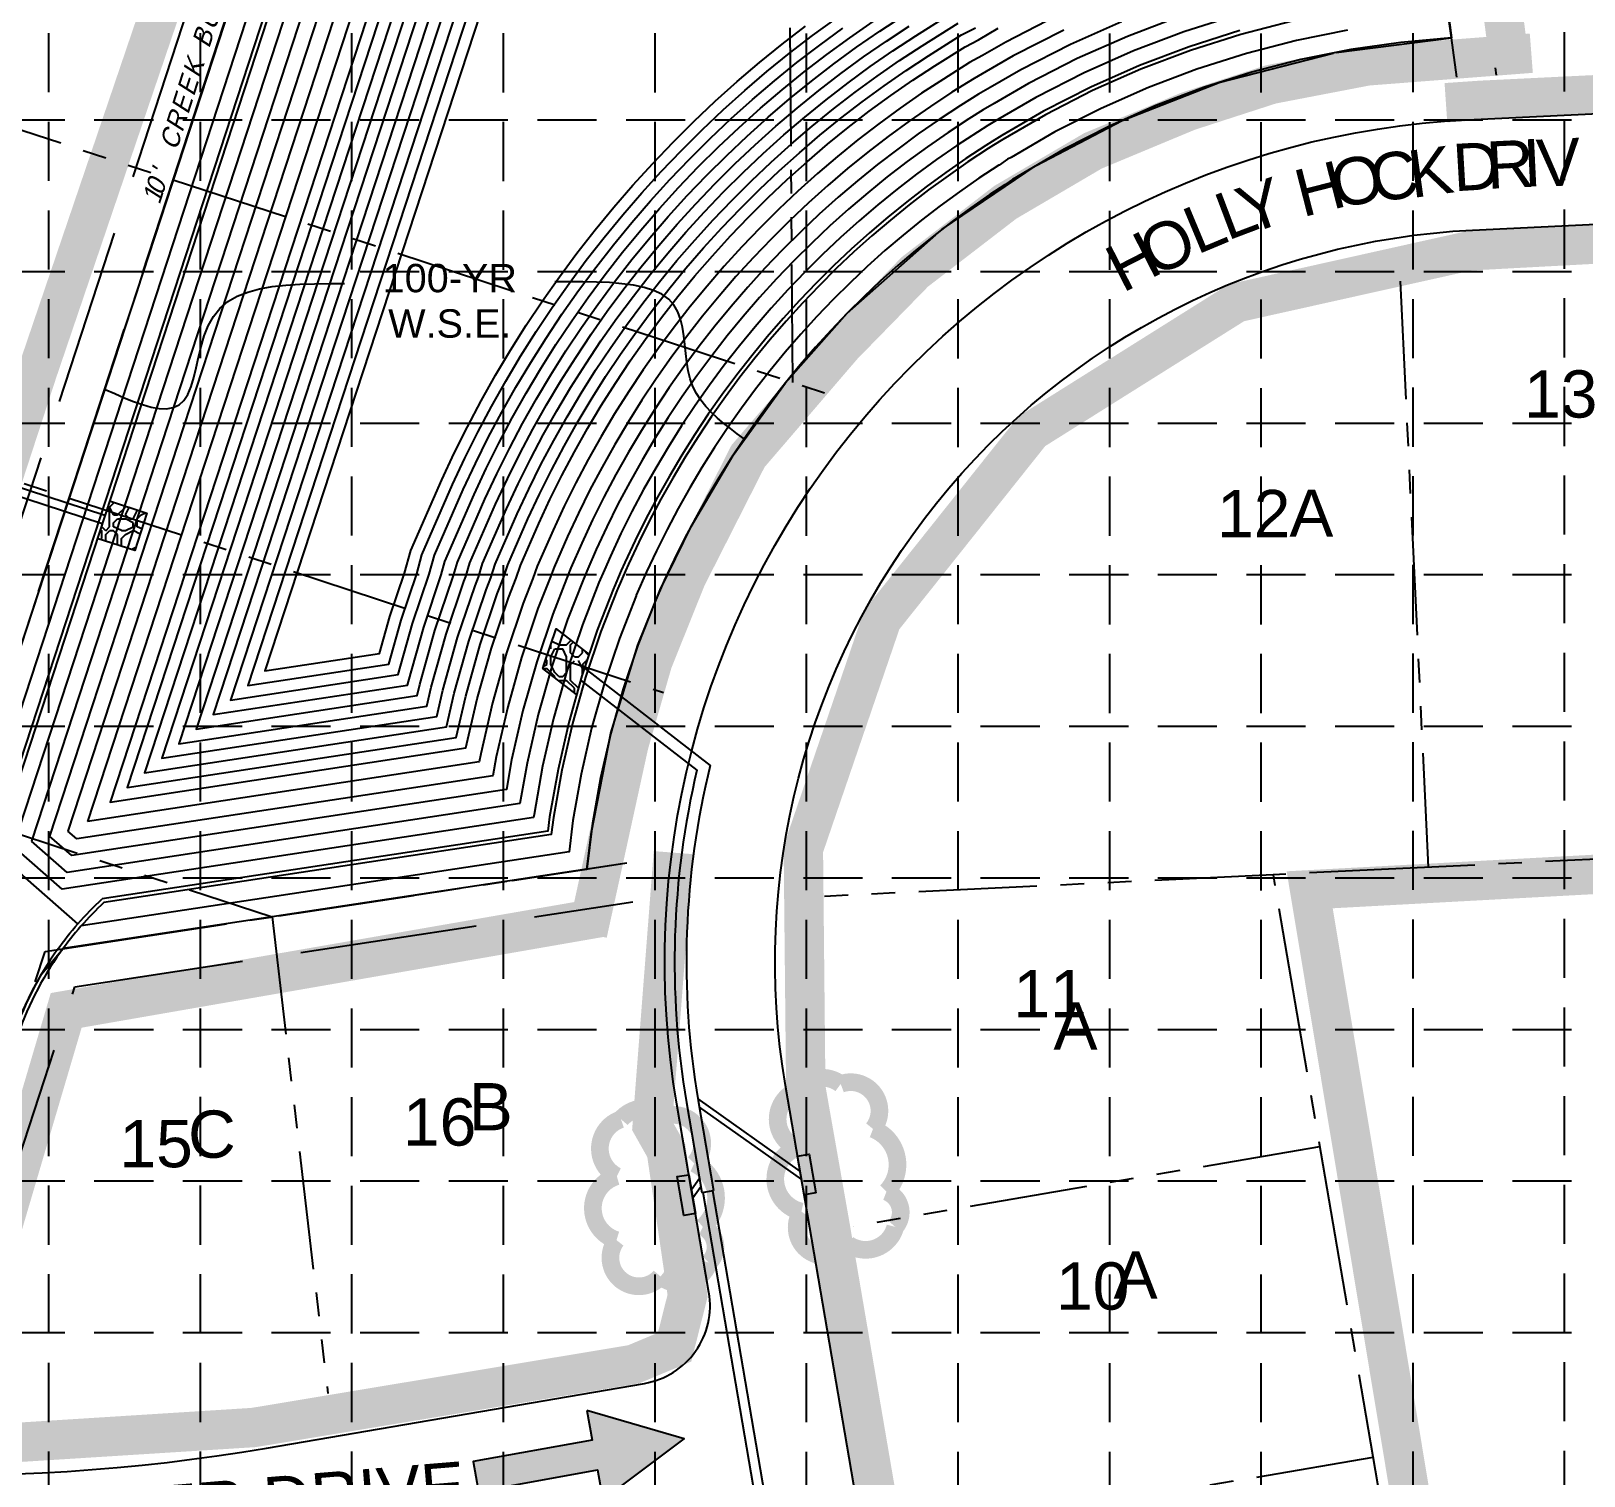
# Model space of a CAD drawing. Header units: inches. Extents: x 2374673 to 2376216, y 6907678 to 6910144.
# Drawn here: x 2375440.1 to 2375834.3, y 6909028.1 to 6909394.8 of the extents above; entities that cross this region are included whole.
import ezdxf
from ezdxf.enums import TextEntityAlignment as Align

# ---------------------------------------------------------------- set-up
doc = ezdxf.new("R2010")
doc.units = ezdxf.units.IN
doc.header["$LTSCALE"] = 60
doc.header["$MEASUREMENT"] = 0
for name, pattern in [('DASH', [1, 0.5, -0.5]), ('DASHED', [0.75, 0.5, -0.25]), ('HIDDEN', [0.375, 0.25, -0.125]), ('LEADER_LINE', [2, 1, 1]), ('LONG_DASH', [1, 0.75, -0.25]), ('LONG_SHORT_DASH', [1, 0.7, -0.1, 0.1, -0.1]), ('LONG_TWO_SHORT', [1, 0.5, -0.1, 0.1, -0.1, 0.1, -0.1])]:
    doc.linetypes.add(name, pattern=pattern)
for name, color, linetype in [('100_WSE', 4, 'Continuous'), ('ARROWS', 252, 'Continuous'), ('BOUNDARY', 13, 'Continuous'), ('CHANNEL_CONT', 5, 'Continuous'), ('CREEK_BUFFER', 4, 'LEADER_LINE'), ('CURB', 5, 'Continuous'), ('Erosion Blanket', 84, 'Continuous'), ('GRADING_PAD-TEXT', 11, 'Continuous'), ('GRADING_POND', 5, 'Continuous'), ('GRID', 254, 'DASHED'), ('Inlet Protection', 5, 'Continuous'), ('Limits of Disturbance', 1, 'Continuous'), ('LOT__40', 4, 'Continuous'), ('LOT_LINES', 13, 'LONG_TWO_SHORT'), ('SD_INLETS', 5, 'Continuous'), ('SD_PIPE', 1, 'Continuous'), ('Silt Fence', 200, 'Continuous')]:
    doc.layers.add(name, color=color, linetype=linetype)
doc.styles.add('LEROY_08', font='leroy', dxfattribs={"oblique": 15})
doc.styles.get("Standard").update_dxf_attribs({"font": 'ARIAL.TTF'})

# ---------------------------------------------------------------- blocks, each defined once
blk = doc.blocks.new('A$C166458B7')
at = {"layer": 'CREEK_BUFFER', "color": 250, "linetype": 'Continuous', "style": 'LEROY_08', "oblique": 15}
for s, p in [('1', (-0.15, 88.46)), ('0', (0.17, 86.08)), ("'", (0.79, 81.32)), ('C', (1.74, 74.18)), ('R', (2.37, 69.42)), ('E', (2.99, 64.66)), ('E', (3.62, 59.9)), ('K', (4.25, 55.14)), ('B', (5.3, 47.21)), ('U', (5.93, 42.45)), ('F', (6.45, 38.49)), ('F', (6.98, 34.52)), ('E', (7.5, 30.56)), ('R', (8.13, 25.8)), ('Z', (9.18, 17.87)), ('O', (9.8, 13.11)), ('N', (10.43, 8.35)), ('E', (11.06, 3.59))]:
    blk.add_text(s, height=4.8, rotation=277.5254, dxfattribs=at).set_placement(p)
blk = doc.blocks.new('arrow')
blk.add_lwpolyline([(-67.01, -25.36), (-59.33, -25.42), (-59.57, -56.14), (-51.89, -56.2), (-51.65, -25.48), (-43.97, -25.54), (-55.3, -2.41), (-67.01, -25.36)], close=True)
at = {"color": 254}
for points in [[(-43.97, -25.54), (-67.01, -25.36), (-55.3, -2.41), (-67.01, -25.36)], [(-59.57, -56.14), (-51.89, -56.2), (-59.33, -25.42), (-51.65, -25.48)]]:
    blk.add_solid(points, dxfattribs=at)

msp = doc.modelspace()

# ---------------------------------------------------------------- linework, layer by layer
at = {"layer": '100_WSE', "color": 250, "linetype": 'DASH'}
for p, q in [((2375800.63, 6909393.07), (2375779.47, 6909541.38)), ((2375523.01, 6909500.32), (2375462.62, 6909315.76)), ((2375771.38, 6909389.36), (2375800.63, 6909393.07)), ((2375741.64, 6909381.71), (2375771.38, 6909389.36)), ((2375717.06, 6909372.08), (2375741.64, 6909381.71)), ((2375695.24, 6909360.65), (2375717.06, 6909372.08)), ((2375671.31, 6909344.5), (2375695.24, 6909360.65)), ((2375647.24, 6909323.16), (2375671.31, 6909344.5)), ((2375631.58, 6909305.52), (2375647.24, 6909323.16)), ((2375462.62, 6909315.76), (2375423.25, 6909195.49)), ((2375618.29, 6909287.19), (2375631.58, 6909305.52)), ((2375607.58, 6909269.09), (2375618.29, 6909287.19)), ((2375599.77, 6909253), (2375607.58, 6909269.09)), ((2375594.11, 6909238.95), (2375599.77, 6909253)), ((2375587.21, 6909216.62), (2375594.11, 6909238.95)), ((2375582.28, 6909191.45), (2375587.21, 6909216.62)), ((2375581.1, 6909182.11), (2375582.28, 6909191.45)), ((2375448.16, 6909161.9), (2375581.1, 6909182.11)), ((2375442.7, 6909155.42), (2375448.16, 6909161.9)), ((2375440.32, 6909151.09), (2375442.7, 6909155.42)), ((2375437.82, 6909145.74), (2375440.32, 6909151.09))]:
    msp.add_line(p, q, dxfattribs=at)
at = {"layer": '100_WSE', "color": 250, "linetype": 'LEADER_LINE', "flags": 128}
for points in [[(2375458.84, 6909303.86), (2375461.28, 6909302.77), (2375463.69, 6909301.73), (2375466.05, 6909300.78), (2375468.33, 6909299.98), (2375470.51, 6909299.38), (2375472.55, 6909299.02), (2375474.44, 6909298.95), (2375476.13, 6909299.23), (2375477.62, 6909299.9), (2375478.87, 6909301), (2375479.86, 6909302.58), (2375480.66, 6909304.55), (2375481.33, 6909306.84), (2375481.93, 6909309.36), (2375482.54, 6909312.02), (2375483.21, 6909314.73), (2375484.03, 6909317.41), (2375485.04, 6909319.98), (2375486.33, 6909322.34), (2375487.96, 6909324.41), (2375489.97, 6909326.12), (2375492.35, 6909327.49), (2375495.06, 6909328.55), (2375498.05, 6909329.36), (2375501.28, 6909329.93), (2375504.71, 6909330.32), (2375508.31, 6909330.55), (2375512.02, 6909330.68), (2375515.82, 6909330.72), (2375519.66, 6909330.73)], [(2375621.04, 6909291.31), (2375619.29, 6909292.59), (2375617.58, 6909293.89), (2375615.9, 6909295.21), (2375614.3, 6909296.58), (2375612.78, 6909298.01), (2375611.38, 6909299.5), (2375610.11, 6909301.09), (2375609, 6909302.77), (2375608.07, 6909304.58), (2375607.35, 6909306.51), (2375606.84, 6909308.57), (2375606.49, 6909310.74), (2375606.23, 6909312.97), (2375606.02, 6909315.22), (2375605.78, 6909317.45), (2375605.44, 6909319.61), (2375604.95, 6909321.66), (2375604.25, 6909323.57), (2375603.26, 6909325.28), (2375601.92, 6909326.77), (2375600.2, 6909327.99), (2375598.1, 6909328.96), (2375595.68, 6909329.72), (2375592.98, 6909330.28), (2375590.03, 6909330.68), (2375586.87, 6909330.95), (2375583.55, 6909331.1), (2375580.11, 6909331.17), (2375576.58, 6909331.19), (2375573.02, 6909331.18)]]:
    msp.add_lwpolyline(points, dxfattribs=at)
at = {"layer": 'BOUNDARY', "color": 250, "linetype": 'LONG_SHORT_DASH', "flags": 128}
msp.add_lwpolyline([(2375316.21, 6909999.41), (2375481.95, 6910001.17), (2375631.36, 6910000.99), (2376062.88, 6910004.02), (2376169.01, 6909200.59), (2375755.32, 6909180.66), (2375806.37, 6908882.92), (2375905.72, 6908301.86), (2375500.03, 6908055.74), (2375186.51, 6908394.4), (2375107.09, 6908202.16), (2375041.7, 6908030.88), (2374759.33, 6908266.66), (2374819, 6908352.16), (2374966.8, 6908673.77), (2374727.75, 6908833.73), (2375002.39, 6909918.05), (2375142.41, 6909998.91), (2375316.21, 6909999.41)], close=True, dxfattribs=at)
at = {"layer": 'CHANNEL_CONT', "color": 5, "linetype": 'Continuous'}
for p, q in [((2375458.56, 6909173.59, 686), (2375458.56, 6909173.59, 686)), ((2375446.7, 6909161.59, 685), (2375446.7, 6909161.59, 685)), ((2375447.52, 6909161.01, 686), (2375447.52, 6909161.01, 686)), ((2375447.52, 6909161.01, 686), (2375447.52, 6909161.01, 686))]:
    msp.add_line(p, q, dxfattribs=at)
at = {"layer": 'CHANNEL_CONT', "color": 5, "linetype": 'Continuous', "flags": 128}
for points in [[(2375451.95, 6909168.22), (2375451.95, 6909168.22, -0.026287), (2375458.11, 6909174.54), (2375458.11, 6909174.54)], [(2375446.7, 6909161.59), (2375446.7, 6909161.59, -0.025148), (2375451.95, 6909168.22), (2375451.95, 6909168.22)]]:
    msp.add_lwpolyline(points, format="xyb", dxfattribs=at)
at = {"layer": 'CHANNEL_CONT', "color": 5, "linetype": 'Continuous'}
for centre, radius, start, end in [((2375515.1, 6909112.83, 686), 83, 132.941, 144.5155), ((2375515.1, 6909112.83, 685), 84, 144.5155, 161.8793), ((2375515.1, 6909112.83, 686), 83, 144.5155, 161.8793)]:
    msp.add_arc(centre, radius, start, end, dxfattribs=at)
at = {"layer": 'CREEK_BUFFER', "color": 250, "linetype": 'LONG_DASH'}
for p, q in [((2375476.13, 6909357.05), (2375502.56, 6909437.84)), ((2375449.69, 6909276.27), (2375476.13, 6909357.05)), ((2375423.25, 6909195.49), (2375449.69, 6909276.27)), ((2375443.6, 6909161.21), (2375591.32, 6909183.66)), ((2375403.75, 6909039.42), (2375443.6, 6909161.21))]:
    msp.add_line(p, q, dxfattribs=at)
at = {"layer": 'CREEK_BUFFER', "color": 250, "linetype": 'LONG_DASH', "flags": 128}
for points in [[(2375801.95, 6909383.13), (2375746.64, 6909801.79)], [(2375756.72, 6909801.86), (2375811.97, 6909383.62)], [(2375517.17, 6909514.6), (2375362.65, 6909042.44)], [(2375413.25, 6909036.31), (2375451.19, 6909152.24), (2375592.82, 6909173.77)]]:
    msp.add_lwpolyline(points, dxfattribs=at)
at = {"layer": 'CURB', "color": 250, "linetype": 'Continuous', "flags": 128}
for points in [[(2375933.03, 6909378.44), (2375933.03, 6909378.44, 0.438794), (2375951.89, 6909401.04), (2375899.67, 6909796.35, 0.37825), (2375879.7, 6909813.73), (2375443.25, 6909810.66, 0.414214), (2375423.39, 6909790.52), (2375423.99, 6909704.54, -0.080997), (2375398.51, 6909541.07), (2375247.05, 6909078.25, 0.433811), (2375261.12, 6909052.65), (2375297.77, 6909043.3, 0.105177), (2375499.83, 6909035.16), (2375499.83, 6909035.16)], [(2375612.14, 6909074.65), (2375603.97, 6909122.43, -0.450171), (2375804.61, 6909372.25), (2375933.03, 6909378.44)], [(2375631.57, 6909127.15), (2375631.57, 6909127.15, -0.450171), (2375805.96, 6909344.28), (2375907.04, 6909349.16)], [(2375808.69, 6908306.19), (2375780.66, 6908352.5, -0.094022), (2375749.92, 6908434.94), (2375631.57, 6909127.15)], [(2375499.83, 6909035.16), (2375595.8, 6909051.57, 0.414214), (2375612.14, 6909074.65), (2375603.97, 6909122.43)]]:
    msp.add_lwpolyline(points, format="xyb", dxfattribs=at)
at = {"layer": 'Erosion Blanket', "const_width": 10, "flags": 128}
for points in [[(2375941.77, 6909812.75), (2375936.77, 6909769.77), (2375980.64, 6909436.62), (2375980.98, 6909432.23), (2375996.52, 6909398.8), (2375994.81, 6909376.01), (2375983.46, 6909354.99), (2375964.87, 6909340.62), (2375939.87, 6909335.19), (2375905.4, 6909344.4), (2375805.06, 6909339.01), (2375746.05, 6909325.85), (2375694.12, 6909293.25), (2375656.02, 6909245.42), (2375636.1, 6909187.18), (2375636.71, 6909126.6), (2375642.78, 6909092.15), (2375667.91, 6908945.2)], [(2375743.38, 6909807.8), (2375755.81, 6909808.07), (2375866.19, 6909807.84), (2375879.54, 6909809.01), (2375891.02, 6909804.33), (2375894.84, 6909792.77), (2375933.31, 6909491.9), (2375946.15, 6909402.07), (2375942.36, 6909386.84), (2375930.99, 6909383.22), (2375808.12, 6909377.22), (2375799.21, 6909376.61)], [(2375603.1, 6909186.27), (2375597.73, 6909116.97), (2375601.3, 6909110.64), (2375606.71, 6909073.78), (2375603.41, 6909060.75), (2375593, 6909056.4), (2375496.53, 6909040.36), (2375397.89, 6909034.14)]]:
    msp.add_lwpolyline(points, dxfattribs=at)
at = {"layer": 'GRADING_POND', "color": 5, "linetype": 'Continuous', "flags": 128}
msp.add_lwpolyline([(2375422.8, 6909178.02), (2375527.76, 6909498.77), (2375533.98, 6909518.84), (2375539.54, 6909539.1), (2375544.44, 6909559.54), (2375548.68, 6909580.12), (2375552.25, 6909600.82), (2375555.15, 6909621.64), (2375557.37, 6909642.53), (2375558.92, 6909663.48), (2375559.79, 6909684.48), (2375559.99, 6909705.49), (2375559.39, 6909790.48, -0.414214), (2375564.36, 6909795.51), (2375742.26, 6909796.76)], format="xyb", dxfattribs=at)
for points in [[(2375747.22, 6909797.42), (2375800.63, 6909393.07), (2375787.8, 6909391.93), (2375775.04, 6909390.09), (2375762.41, 6909387.56), (2375749.93, 6909384.34), (2375737.65, 6909380.44), (2375725.6, 6909375.87), (2375713.82, 6909370.65), (2375702.34, 6909364.79), (2375689.17, 6909357.12), (2375687.21, 6909355.76), (2375683.47, 6909353.3), (2375678.62, 6909349.94), (2375673.85, 6909346.46), (2375669.18, 6909342.86), (2375664.6, 6909339.14), (2375660.11, 6909335.31), (2375655.72, 6909331.37), (2375651.43, 6909327.32), (2375647.24, 6909323.16), (2375643.16, 6909318.9), (2375639.19, 6909314.54), (2375635.33, 6909310.08), (2375631.58, 6909305.52), (2375627.95, 6909300.87), (2375624.43, 6909296.14), (2375621.04, 6909291.31), (2375617.76, 6909286.4), (2375614.62, 6909281.41), (2375611.59, 6909276.35), (2375608.7, 6909271.2), (2375605.93, 6909265.99), (2375603.3, 6909260.71), (2375600.8, 6909255.37), (2375598.38, 6909249.83)], [(2375430.01, 6909187.18), (2375531.56, 6909497.51), (2375537.82, 6909517.72), (2375543.41, 6909538.11), (2375548.34, 6909558.67), (2375552.61, 6909579.37), (2375556.2, 6909600.21), (2375559.12, 6909621.15), (2375561.36, 6909642.17), (2375562.92, 6909663.25), (2375563.79, 6909684.38), (2375563.99, 6909705.53), (2375563.6, 6909760.27), (2375556.88, 6909771.73), (2375556.77, 6909786.96)], [(2375568.51, 6909772.91), (2375568.99, 6909705.55), (2375568.79, 6909684.25), (2375567.91, 6909662.97), (2375566.34, 6909641.72), (2375564.08, 6909620.54), (2375561.14, 6909599.44), (2375557.52, 6909578.44), (2375553.22, 6909557.58), (2375548.25, 6909536.86), (2375542.62, 6909516.32), (2375536.32, 6909495.97), (2375518.25, 6909440.74), (2375511.59, 6909420.4), (2375435.52, 6909187.94)], [(2375569.83, 6909771.62), (2375572.68, 6909749.02), (2375572.99, 6909705.58), (2375572.79, 6909684.15), (2375571.9, 6909662.74), (2375570.32, 6909641.36), (2375568.05, 6909620.05), (2375565.09, 6909598.82), (2375561.45, 6909577.7), (2375557.13, 6909556.71), (2375552.13, 6909535.87), (2375546.46, 6909515.2), (2375540.12, 6909494.72), (2375522.05, 6909439.5), (2375515.39, 6909419.16), (2375440.14, 6909189.21)], [(2375571.39, 6909770.31), (2375576.68, 6909749.02), (2375576.99, 6909705.61), (2375576.79, 6909684.05), (2375575.9, 6909662.51), (2375574.31, 6909641), (2375572.02, 6909619.56), (2375569.04, 6909598.21), (2375565.38, 6909576.96), (2375561.03, 6909555.84), (2375556, 6909534.87), (2375550.3, 6909514.08), (2375543.92, 6909493.48), (2375525.85, 6909438.25), (2375519.19, 6909417.92), (2375444.76, 6909190.47)], [(2375572.77, 6909770.32), (2375580.69, 6909748.56), (2375580.99, 6909705.64), (2375580.79, 6909683.95), (2375579.89, 6909662.27), (2375578.29, 6909640.64), (2375575.99, 6909619.07), (2375573, 6909597.59), (2375569.31, 6909576.21), (2375564.93, 6909554.97), (2375559.87, 6909533.88), (2375554.14, 6909512.96), (2375547.72, 6909492.24), (2375529.65, 6909437.01), (2375523, 6909416.67), (2375449.39, 6909191.74)], [(2375554.61, 6909759.57), (2375554.99, 6909705.46), (2375554.8, 6909684.61), (2375553.93, 6909663.77), (2375552.39, 6909642.98), (2375550.19, 6909622.25), (2375547.31, 6909601.59), (2375543.76, 6909581.05), (2375539.56, 6909560.62), (2375534.69, 6909540.35), (2375529.18, 6909520.24), (2375523.01, 6909500.32), (2375427.08, 6909207.17), (2375407.71, 6909147.98)], [(2375555.33, 6909489.75), (2375460.1, 6909199.12), (2375550.44, 6909212.85), (2375553.28, 6909225.27), (2375556.93, 6909238.2), (2375561.21, 6909250.94), (2375563.19, 6909255.96), (2375564.27, 6909259.19), (2375568.91, 6909269.79), (2375571.78, 6909275.94), (2375574.81, 6909282), (2375577.98, 6909287.99), (2375581.31, 6909293.9), (2375584.78, 6909299.72), (2375588.4, 6909305.45), (2375592.16, 6909311.09), (2375596.06, 6909316.64), (2375600.1, 6909322.08), (2375604.27, 6909327.42), (2375608.58, 6909332.66), (2375613.02, 6909337.78), (2375617.58, 6909342.79), (2375622.27, 6909347.69), (2375627.08, 6909352.46), (2375632.01, 6909357.12), (2375637.05, 6909361.65), (2375642.21, 6909366.05), (2375647.47, 6909370.32), (2375652.84, 6909374.45), (2375658.32, 6909378.45), (2375663.89, 6909382.32), (2375669.47, 6909385.98), (2375677.14, 6909390.81), (2375680.57, 6909392.61), (2375685.57, 6909395.52)], [(2375558.19, 6909488.84), (2375464.47, 6909202.81), (2375547.97, 6909215.51), (2375550.38, 6909226.02), (2375554.06, 6909239.09), (2375558.39, 6909251.96), (2375559.98, 6909256.01), (2375561.07, 6909259.35), (2375566.18, 6909271.03), (2375569.08, 6909277.24), (2375572.14, 6909283.38), (2375575.35, 6909289.43), (2375578.71, 6909295.4), (2375582.22, 6909301.29), (2375585.88, 6909307.09), (2375589.68, 6909312.79), (2375593.63, 6909318.39), (2375597.71, 6909323.9), (2375601.93, 6909329.3), (2375606.29, 6909334.59), (2375610.77, 6909339.77), (2375615.39, 6909344.84), (2375620.13, 6909349.79), (2375624.99, 6909354.62), (2375629.98, 6909359.33), (2375635.08, 6909363.9), (2375640.29, 6909368.35), (2375645.61, 6909372.67), (2375651.04, 6909376.85), (2375656.58, 6909380.9), (2375662.21, 6909384.8), (2375667.85, 6909388.51), (2375676.28, 6909393.81), (2375679.84, 6909395.65)], [(2375561.04, 6909487.93), (2375468.84, 6909206.51), (2375545.5, 6909218.17), (2375547.47, 6909226.76), (2375551.2, 6909239.98), (2375555.57, 6909252.99), (2375556.78, 6909256.05), (2375557.87, 6909259.52), (2375563.44, 6909272.26), (2375566.38, 6909278.55), (2375569.47, 6909284.75), (2375572.72, 6909290.87), (2375576.12, 6909296.91), (2375579.67, 6909302.86), (2375583.37, 6909308.72), (2375587.21, 6909314.48), (2375591.2, 6909320.15), (2375595.33, 6909325.72), (2375599.59, 6909331.18), (2375604, 6909336.53), (2375608.53, 6909341.76), (2375613.2, 6909346.89), (2375617.99, 6909351.89), (2375622.91, 6909356.77), (2375627.94, 6909361.53), (2375633.1, 6909366.16), (2375638.37, 6909370.66), (2375643.75, 6909375.03), (2375649.24, 6909379.25), (2375654.84, 6909383.34), (2375660.53, 6909387.29), (2375666.23, 6909391.03), (2375675.42, 6909396.81)], [(2375563.9, 6909487.02), (2375473.21, 6909210.21), (2375543.03, 6909220.83), (2375544.56, 6909227.5), (2375548.33, 6909240.86), (2375552.75, 6909254.02), (2375553.6, 6909256.17), (2375554.67, 6909259.68), (2375560.71, 6909273.5), (2375563.68, 6909279.85), (2375566.8, 6909286.12), (2375570.09, 6909292.31), (2375573.52, 6909298.41), (2375577.11, 6909304.43), (2375580.85, 6909310.35), (2375584.73, 6909316.18), (2375588.77, 6909321.91), (2375592.94, 6909327.53), (2375597.25, 6909333.05), (2375601.7, 6909338.46), (2375606.29, 6909343.76), (2375611, 6909348.94), (2375615.85, 6909353.99), (2375620.82, 6909358.93), (2375625.91, 6909363.74), (2375631.12, 6909368.42), (2375636.45, 6909372.97), (2375641.89, 6909377.38), (2375647.44, 6909381.65), (2375653.1, 6909385.79), (2375658.85, 6909389.78), (2375664.61, 6909393.56), (2375674.56, 6909399.81)], [(2375569.62, 6909485.19), (2375481.94, 6909217.61), (2375538.1, 6909226.14), (2375538.75, 6909228.98), (2375542.59, 6909242.63), (2375547.12, 6909256.07), (2375547.32, 6909256.6), (2375548.27, 6909260.01), (2375555.24, 6909275.97), (2375558.28, 6909282.46), (2375561.47, 6909288.86), (2375564.82, 6909295.19), (2375568.33, 6909301.42), (2375572, 6909307.57), (2375575.81, 6909313.62), (2375579.78, 6909319.57), (2375583.9, 6909325.42), (2375588.17, 6909331.17), (2375592.57, 6909336.81), (2375597.12, 6909342.33), (2375601.8, 6909347.74), (2375606.62, 6909353.03), (2375611.57, 6909358.2), (2375616.65, 6909363.24), (2375621.85, 6909368.15), (2375627.17, 6909372.93), (2375632.61, 6909377.58), (2375638.17, 6909382.09), (2375643.84, 6909386.45), (2375649.62, 6909390.68), (2375655.5, 6909394.75), (2375661.36, 6909398.6)], [(2375572.48, 6909484.28), (2375486.31, 6909221.31), (2375535.63, 6909228.8), (2375535.84, 6909229.73), (2375539.73, 6909243.52), (2375544.19, 6909256.78), (2375545.06, 6909260.18), (2375552.51, 6909277.21), (2375555.57, 6909283.77), (2375558.8, 6909290.24), (2375562.19, 6909296.62), (2375565.73, 6909302.93), (2375569.44, 6909309.14), (2375573.3, 6909315.25), (2375577.31, 6909321.27), (2375581.47, 6909327.18), (2375585.78, 6909332.99), (2375590.23, 6909338.68), (2375594.82, 6909344.27), (2375599.56, 6909349.73), (2375604.43, 6909355.08), (2375609.43, 6909360.3), (2375614.56, 6909365.4), (2375619.82, 6909370.36), (2375625.2, 6909375.19), (2375630.69, 6909379.89), (2375636.31, 6909384.44), (2375642.04, 6909388.85), (2375647.88, 6909393.12), (2375653.82, 6909397.24)], [(2375575.34, 6909483.37), (2375490.68, 6909225.01), (2375533.21, 6909231.47), (2375536.86, 6909244.4), (2375541.07, 6909256.91), (2375542.47, 6909261.74), (2375549.77, 6909278.45), (2375552.87, 6909285.07), (2375556.13, 6909291.61), (2375559.56, 6909298.06), (2375563.14, 6909304.43), (2375566.88, 6909310.7), (2375570.78, 6909316.88), (2375574.83, 6909322.96), (2375579.04, 6909328.94), (2375583.39, 6909334.8), (2375587.89, 6909340.56), (2375592.53, 6909346.2), (2375597.31, 6909351.73), (2375602.23, 6909357.13), (2375607.29, 6909362.4), (2375612.47, 6909367.55), (2375617.78, 6909372.57), (2375623.22, 6909377.45), (2375628.78, 6909382.19), (2375634.45, 6909386.79), (2375640.24, 6909391.25), (2375646.14, 6909395.56)], [(2375578.2, 6909482.46), (2375495.05, 6909228.7), (2375530.85, 6909234.15), (2375533.99, 6909245.29), (2375537.95, 6909257.05), (2375539.25, 6909261.85), (2375547.04, 6909279.68), (2375550.17, 6909286.38), (2375553.46, 6909292.98), (2375556.92, 6909299.5), (2375560.54, 6909305.93), (2375564.32, 6909312.27), (2375568.26, 6909318.52), (2375572.36, 6909324.66), (2375576.61, 6909330.69), (2375581, 6909336.62), (2375585.55, 6909342.44), (2375590.24, 6909348.14), (2375595.07, 6909353.72), (2375600.04, 6909359.17), (2375605.15, 6909364.51), (2375610.38, 6909369.71), (2375615.75, 6909374.77), (2375621.24, 6909379.71), (2375626.86, 6909384.5), (2375632.59, 6909389.15), (2375638.44, 6909393.65), (2375644.4, 6909398.01)], [(2375525.06, 6909474.42), (2375430.89, 6909186.68)], [(2375543.62, 6909466.83), (2375533.45, 6909435.77), (2375526.8, 6909415.43), (2375454.4, 6909194.2)], [(2375558.3, 6909460.28), (2375477.58, 6909213.91), (2375540.56, 6909223.48), (2375541.65, 6909228.24), (2375545.46, 6909241.75), (2375549.93, 6909255.05), (2375550.46, 6909256.38), (2375551.47, 6909259.85), (2375557.97, 6909274.74), (2375560.98, 6909281.16), (2375564.14, 6909287.49), (2375567.45, 6909293.75), (2375570.93, 6909299.92), (2375574.55, 6909306), (2375578.33, 6909311.98), (2375582.26, 6909317.87), (2375586.33, 6909323.67), (2375590.55, 6909329.35), (2375594.91, 6909334.93), (2375599.41, 6909340.4), (2375604.04, 6909345.75), (2375608.81, 6909350.98), (2375613.71, 6909356.1), (2375618.73, 6909361.09), (2375623.88, 6909365.95), (2375629.15, 6909370.68), (2375634.53, 6909375.27), (2375640.03, 6909379.73), (2375645.64, 6909384.05), (2375651.36, 6909388.23), (2375657.17, 6909392.26), (2375662.98, 6909396.08)], [(2375572.43, 6909455.23), (2375499.42, 6909232.4), (2375528.49, 6909236.82), (2375531.12, 6909246.18), (2375534.83, 6909257.18), (2375536.46, 6909262.97), (2375544.31, 6909280.92), (2375547.47, 6909287.68), (2375550.8, 6909294.35), (2375554.29, 6909300.94), (2375557.95, 6909307.44), (2375561.77, 6909313.84), (2375565.75, 6909320.15), (2375569.88, 6909326.35), (2375574.17, 6909332.45), (2375578.62, 6909338.44), (2375583.21, 6909344.31), (2375587.95, 6909350.07), (2375592.83, 6909355.71), (2375597.85, 6909361.22), (2375603.01, 6909366.61), (2375608.3, 6909371.86), (2375613.72, 6909376.98), (2375619.27, 6909381.96), (2375624.94, 6909386.8), (2375630.73, 6909391.5), (2375636.64, 6909396.05)], [(2375745.78, 6909398.76), (2375732.72, 6909394.61), (2375719.9, 6909389.75), (2375707.36, 6909384.19), (2375695.15, 6909377.96), (2375685.48, 6909372.33), (2375682.89, 6909370.8), (2375680.29, 6909369.16), (2375675.07, 6909365.74), (2375669.92, 6909362.16), (2375664.85, 6909358.46), (2375659.88, 6909354.63), (2375655, 6909350.67), (2375650.23, 6909346.6), (2375645.56, 6909342.4), (2375640.99, 6909338.1), (2375636.54, 6909333.67), (2375632.2, 6909329.14), (2375627.97, 6909324.5), (2375623.87, 6909319.75), (2375619.88, 6909314.91), (2375616.01, 6909309.96), (2375612.27, 6909304.92), (2375608.66, 6909299.79), (2375605.18, 6909294.57), (2375601.83, 6909289.26), (2375598.61, 6909283.87), (2375595.53, 6909278.4), (2375592.59, 6909272.85), (2375589.79, 6909267.24), (2375587.13, 6909261.55), (2375585.62, 6909258.08), (2375584.22, 6909254.8), (2375580.01, 6909244.09), (2375576.04, 6909232.3), (2375572.67, 6909220.33), (2375569.89, 6909208.2), (2375567.73, 6909195.95), (2375567.63, 6909195.23), (2375447.95, 6909177.04)], [(2375731.4, 6909398.39), (2375718.38, 6909393.45), (2375705.64, 6909387.8), (2375693.24, 6909381.47), (2375684.5, 6909376.39), (2375681.74, 6909374.8), (2375678.12, 6909372.52), (2375672.84, 6909369.05), (2375667.6, 6909365.42), (2375662.45, 6909361.66), (2375657.4, 6909357.76), (2375652.44, 6909353.75), (2375647.59, 6909349.61), (2375642.85, 6909345.35), (2375638.21, 6909340.97), (2375633.69, 6909336.48), (2375629.28, 6909331.87), (2375624.98, 6909327.16), (2375620.81, 6909322.33), (2375616.76, 6909317.41), (2375612.83, 6909312.39), (2375609.03, 6909307.26), (2375605.36, 6909302.05), (2375601.82, 6909296.74), (2375598.42, 6909291.35), (2375595.15, 6909285.87), (2375592.02, 6909280.32), (2375589.04, 6909274.68), (2375586.19, 6909268.98), (2375583.49, 6909263.2), (2375581.35, 6909258.31), (2375580.28, 6909255.7), (2375576.25, 6909245.46), (2375572.22, 6909233.48), (2375568.79, 6909221.32), (2375565.97, 6909209), (2375564.16, 6909198.75), (2375449.19, 6909181.27)], [(2375700.48, 6909398.64), (2375687.49, 6909392.01), (2375681.55, 6909388.56), (2375678.29, 6909386.81), (2375671.64, 6909382.62), (2375666.12, 6909379), (2375660.64, 6909375.2), (2375655.24, 6909371.25), (2375649.95, 6909367.18), (2375644.77, 6909362.97), (2375639.69, 6909358.64), (2375634.72, 6909354.18), (2375629.86, 6909349.59), (2375625.12, 6909344.88), (2375620.51, 6909340.06), (2375616.01, 6909335.12), (2375611.64, 6909330.08), (2375607.39, 6909324.92), (2375603.28, 6909319.66), (2375599.3, 6909314.29), (2375595.46, 6909308.83), (2375591.76, 6909303.28), (2375588.19, 6909297.63), (2375584.77, 6909291.89), (2375581.49, 6909286.07), (2375578.37, 6909280.17), (2375575.39, 6909274.2), (2375572.55, 6909268.14), (2375568.54, 6909258.97), (2375567.46, 6909255.89), (2375564.97, 6909249.57), (2375560.75, 6909237.02), (2375557.16, 6909224.28), (2375554.21, 6909211.38), (2375553.84, 6909209.32), (2375454.4, 6909194.2)], [(2375716.86, 6909397.15), (2375703.92, 6909391.42), (2375691.32, 6909384.98), (2375683.52, 6909380.44), (2375680.59, 6909378.8), (2375675.96, 6909375.89), (2375670.6, 6909372.37), (2375665.28, 6909368.68), (2375660.05, 6909364.86), (2375654.92, 6909360.9), (2375649.88, 6909356.82), (2375644.96, 6909352.62), (2375640.14, 6909348.29), (2375635.43, 6909343.84), (2375630.83, 6909339.28), (2375626.35, 6909334.6), (2375621.99, 6909329.81), (2375617.75, 6909324.91), (2375613.64, 6909319.91), (2375609.65, 6909314.81), (2375605.79, 6909309.61), (2375602.06, 6909304.31), (2375598.47, 6909298.92), (2375595.01, 6909293.44), (2375591.69, 6909287.88), (2375588.51, 6909282.24), (2375585.48, 6909276.51), (2375582.59, 6909270.72), (2375579.84, 6909264.85), (2375577.08, 6909258.53), (2375576, 6909255.77), (2375572.49, 6909246.83), (2375568.4, 6909234.66), (2375564.92, 6909222.31), (2375562.05, 6909209.79), (2375560.72, 6909202.27), (2375450.43, 6909185.51)], [(2375702.2, 6909395.03), (2375689.4, 6909388.5), (2375682.54, 6909384.5), (2375679.44, 6909382.8), (2375673.8, 6909379.25), (2375668.36, 6909375.68), (2375662.96, 6909371.94), (2375657.65, 6909368.06), (2375652.43, 6909364.04), (2375647.33, 6909359.9), (2375642.32, 6909355.63), (2375637.43, 6909351.23), (2375632.65, 6909346.72), (2375627.98, 6909342.08), (2375623.43, 6909337.33), (2375619, 6909332.47), (2375614.69, 6909327.5), (2375610.52, 6909322.42), (2375606.46, 6909317.23), (2375602.55, 6909311.95), (2375598.76, 6909306.57), (2375595.11, 6909301.1), (2375591.6, 6909295.54), (2375588.23, 6909289.89), (2375585, 6909284.15), (2375581.92, 6909278.34), (2375578.99, 6909272.46), (2375576.2, 6909266.49), (2375572.81, 6909258.75), (2375571.73, 6909255.83), (2375568.73, 6909248.2), (2375564.58, 6909235.84), (2375561.04, 6909223.29), (2375558.13, 6909210.59), (2375557.28, 6909205.8), (2375451.67, 6909189.74)], [(2375774.19, 6909395.02), (2375761.29, 6909392.44), (2375748.55, 6909389.14), (2375736, 6909385.16), (2375723.7, 6909380.49), (2375711.67, 6909375.16), (2375699.95, 6909369.18), (2375688.85, 6909362.72), (2375687.92, 6909362.27), (2375685.77, 6909360.79), (2375685.69, 6909360.75), (2375680.67, 6909357.45), (2375675.72, 6909354.01), (2375670.85, 6909350.46), (2375666.08, 6909346.78), (2375661.4, 6909342.99), (2375656.82, 6909339.07), (2375652.33, 6909335.05), (2375647.95, 6909330.91), (2375643.68, 6909326.67), (2375639.51, 6909322.31), (2375635.45, 6909317.86), (2375631.51, 6909313.3), (2375627.68, 6909308.65), (2375623.97, 6909303.9), (2375620.38, 6909299.06), (2375616.91, 6909294.14), (2375613.57, 6909289.12), (2375610.35, 6909284.03), (2375607.27, 6909278.85), (2375604.31, 6909273.6), (2375601.49, 6909268.28), (2375598.8, 6909262.89), (2375596.3, 6909257.53), (2375593.69, 6909251.58), (2375593.66, 6909251.49), (2375589.41, 6909240.66), (2375585.6, 6909229.35), (2375582.36, 6909217.85), (2375579.7, 6909206.21), (2375577.62, 6909194.45), (2375576.61, 6909186.48), (2375452.79, 6909167.66)], [(2375746.89, 6909394.91), (2375734.03, 6909390.83), (2375721.42, 6909386.05), (2375709.09, 6909380.58), (2375697.07, 6909374.44), (2375686.47, 6909368.28), (2375684.04, 6909366.8), (2375682.45, 6909365.79), (2375677.31, 6909362.42), (2375672.24, 6909358.9), (2375667.25, 6909355.26), (2375662.36, 6909351.49), (2375657.56, 6909347.6), (2375652.86, 6909343.59), (2375648.27, 6909339.46), (2375643.78, 6909335.22), (2375639.4, 6909330.87), (2375635.12, 6909326.41), (2375630.96, 6909321.84), (2375626.92, 6909317.17), (2375623, 6909312.41), (2375619.2, 6909307.54), (2375615.52, 6909302.58), (2375611.96, 6909297.53), (2375608.54, 6909292.39), (2375605.24, 6909287.17), (2375602.08, 6909281.86), (2375599.05, 6909276.48), (2375596.15, 6909271.02), (2375593.4, 6909265.5), (2375590.78, 6909259.9), (2375589.89, 6909257.86), (2375588.06, 6909253.67), (2375587.99, 6909253.47), (2375583.77, 6909242.72), (2375579.87, 6909231.12), (2375576.55, 6909219.34), (2375573.82, 6909207.41), (2375571.68, 6909195.35), (2375571.22, 6909191.73), (2375458.11, 6909174.54)], [(2375760.17, 6909397.31), (2375747.16, 6909393.95), (2375734.36, 6909389.88), (2375721.8, 6909385.12), (2375709.52, 6909379.68), (2375697.55, 6909373.57), (2375686.71, 6909367.26), (2375684.33, 6909365.8), (2375682.99, 6909364.95), (2375677.87, 6909361.59), (2375672.82, 6909358.09), (2375667.85, 6909354.46), (2375662.98, 6909350.7), (2375658.2, 6909346.83), (2375653.52, 6909342.84), (2375648.95, 6909338.73), (2375644.47, 6909334.5), (2375640.11, 6909330.17), (2375635.85, 6909325.73), (2375631.71, 6909321.18), (2375627.69, 6909316.53), (2375623.78, 6909311.78), (2375619.99, 6909306.93), (2375616.33, 6909301.99), (2375612.79, 6909296.96), (2375609.37, 6909291.84), (2375606.09, 6909286.64), (2375602.94, 6909281.36), (2375599.92, 6909276), (2375597.04, 6909270.57), (2375594.3, 6909265.06), (2375591.69, 6909259.49), (2375590.96, 6909257.81), (2375588.99, 6909253.32), (2375588.94, 6909253.14), (2375584.71, 6909242.37), (2375580.82, 6909230.82), (2375577.52, 6909219.09), (2375574.8, 6909207.21), (2375572.67, 6909195.2), (2375572.12, 6909190.86), (2375458.56, 6909173.59)], [(2375598.38, 6909249.83), (2375594.11, 6909238.95), (2375590.38, 6909227.87), (2375587.21, 6909216.62), (2375584.6, 6909205.22), (2375582.56, 6909193.71), (2375581.1, 6909182.11), (2375448.16, 6909161.9)], [(2375449.19, 6909181.27), (2375440.14, 6909189.21)], [(2375450.43, 6909185.51), (2375444.76, 6909190.47)], [(2375451.67, 6909189.74), (2375449.39, 6909191.74)], [(2375451.95, 6909168.22), (2375430.89, 6909186.68)], [(2375447.95, 6909177.04), (2375435.52, 6909187.94)]]:
    msp.add_lwpolyline(points, dxfattribs=at)
at = {"layer": 'GRID', "linetype": 'HIDDEN'}
for p, q in [((2375444.56, 6907871.75), (2375444.56, 6910103.21)), ((2375483.04, 6907871.75), (2375483.04, 6910103.21)), ((2375521.51, 6907871.74), (2375521.51, 6910103.21)), ((2375559.98, 6907871.73), (2375559.98, 6910103.21)), ((2375598.45, 6907871.73), (2375598.45, 6910103.21)), ((2375636.92, 6907871.72), (2375636.92, 6910103.21)), ((2375675.39, 6907871.72), (2375675.39, 6910103.21)), ((2375713.87, 6907871.71), (2375713.87, 6910103.21)), ((2375752.34, 6907871.7), (2375752.34, 6910103.21)), ((2375790.99, 6907871.79), (2375790.81, 6910103.21)), ((2375829.42, 6907871.98), (2375829.28, 6910103.21)), ((2374713.6, 6909372.25), (2376175.53, 6909372.25)), ((2374713.6, 6909333.78), (2376175.53, 6909333.78)), ((2374713.6, 6909295.31), (2376175.53, 6909295.31)), ((2374713.6, 6909256.84), (2376175.53, 6909256.84)), ((2374713.6, 6909218.36), (2376175.53, 6909218.36)), ((2374713.6, 6909179.89), (2376175.53, 6909179.89)), ((2374713.6, 6909141.42), (2376175.53, 6909141.42)), ((2374713.6, 6909102.95), (2376175.53, 6909102.95)), ((2374713.6, 6909064.48), (2376175.53, 6909064.48))]:
    msp.add_line(p, q, dxfattribs=at)
at = {"layer": 'Inlet Protection', "color": 5, "const_width": 4.48}
for points in [[(2375653.78, 6909116.14, 0.520567), (2375653.78, 6909116.14, 0.765195), (2375645.58, 6909127.55, 0.417879), (2375634.35, 6909125.85, 0.6649), (2375634.43, 6909111.35, 0.744833), (2375635.61, 6909095.16, 0.975642), (2375647.46, 6909086.84, 0.520567), (2375659.45, 6909091.28, 0.520567), (2375657.19, 6909100.23, 0.540264), (2375653.78, 6909116.14)], [(2375608.42, 6909107.41, 0.520567), (2375608.42, 6909107.41, 0.765195), (2375601.14, 6909119.42, 0.417879), (2375589.8, 6909118.6, 0.6649), (2375588.75, 6909104.14, 0.744833), (2375588.67, 6909087.92, 0.975642), (2375599.83, 6909078.69, 0.520567), (2375612.13, 6909082.18, 0.520567), (2375610.58, 6909091.28, 0.540264), (2375608.42, 6909107.41)]]:
    msp.add_lwpolyline(points, format="xyb", close=True, dxfattribs=at)
at = {"layer": 'Limits of Disturbance', "linetype": 'HIDDEN', "ltscale": 3, "const_width": 10, "flags": 128}
msp.add_lwpolyline([(2375917.52, 6908306.42), (2375876.02, 6908506.29), (2375764.63, 6909176.84), (2376167.49, 6909198.62), (2376072.3, 6910009.39), (2375136.3, 6910007.12), (2374990.7, 6909921.8), (2374722.35, 6908831.27), (2374961.44, 6908667.07), (2374810.13, 6908351.94), (2374748.38, 6908264.99), (2375048.84, 6908015.2), (2375191.43, 6908385.27), (2375493.49, 6908041.16)], close=True, dxfattribs=at)
at = {"layer": 'LOT_LINES', "color": 250, "linetype": 'LONG_TWO_SHORT'}
for p, q in [((2375767.15, 6909111.62), (2375648.84, 6909091.39)), ((2375780.68, 6909032.77), (2375662.33, 6909012.54))]:
    msp.add_line(p, q, dxfattribs=at)
at = {"layer": 'LOT_LINES', "color": 250, "linetype": 'LONG_TWO_SHORT', "flags": 128}
for points in [[(2375633.42, 6909305.58), (2375629.94, 6909800.97)], [(2375362.08, 6909394.38), (2375642.2, 6909302.71)], [(2375787.57, 6909331.35), (2375794.74, 6909182.56)], [(2375335.64, 6909313.59), (2375600.56, 6909226.9)], [(2375309.21, 6909232.81), (2375501.23, 6909169.97)], [(2375448.16, 6909161.9), (2375591.32, 6909183.66)], [(2375755.32, 6909180.66), (2375640.7, 6909175.13)], [(2375501.23, 6909169.97), (2375515.4, 6909048.98)]]:
    msp.add_lwpolyline(points, dxfattribs=at)
at = {"layer": 'SD_INLETS', "color": 250, "linetype": 'Continuous', "flags": 128}
for points in [[(2375639.27, 6909099.9), (2375636.31, 6909099.4), (2375634.63, 6909109.25), (2375637.59, 6909109.76), (2375639.27, 6909099.9)], [(2375608.72, 6909094.68), (2375605.76, 6909094.17), (2375604.07, 6909104.03), (2375607.03, 6909104.53), (2375608.72, 6909094.68)]]:
    msp.add_lwpolyline(points, close=True, dxfattribs=at)
at = {"layer": 'SD_PIPE', "color": 1, "linetype": 'Continuous'}
for p, q in [((2375460, 6909273), (2375459.48, 6909274.03)), ((2375460, 6909273.99), (2375461, 6909274.99)), ((2375461, 6909272), (2375460, 6909274)), ((2375460, 6909269), (2375460, 6909273)), ((2375460.99, 6909275), (2375461.24, 6909275.12)), ((2375461, 6909272), (2375462, 6909272)), ((2375462, 6909271.99), (2375464, 6909273.99)), ((2375462, 6909271.99), (2375464, 6909273.99)), ((2375464, 6909274), (2375464, 6909274.22)), ((2375464, 6909272), (2375464.95, 6909273.91)), ((2375465, 6909270.99), (2375464, 6909271.99)), ((2375466, 6909271), (2375467, 6909273)), ((2375467, 6909272.99), (2375466.63, 6909273.36)), ((2375467, 6909270.99), (2375468, 6909271.99)), ((2375467.99, 6909272), (2375469.1, 6909272.55)), ((2375458, 6909267.98), (2375457.62, 6909268.36)), ((2375459, 6909267.98), (2375457.87, 6909269.11)), ((2375458, 6909266), (2375458, 6909268)), ((2375459, 6909267.99), (2375460, 6909268.99)), ((2375459, 6909266.99), (2375460, 6909267.99)), ((2375460, 6909268), (2375461, 6909268)), ((2375461, 6909269.99), (2375462, 6909270.99)), ((2375461, 6909269), (2375461, 6909270)), ((2375462, 6909266.99), (2375461, 6909267.98)), ((2375463.01, 6909268), (2375461.01, 6909269)), ((2375462, 6909271), (2375464, 6909271)), ((2375463, 6909268), (2375464, 6909268)), ((2375463.99, 6909268), (2375465.99, 6909269)), ((2375463.99, 6909267), (2375465.99, 6909268)), ((2375466.01, 6909270), (2375464.01, 6909271)), ((2375465, 6909271), (2375466, 6909271)), ((2375466, 6909269), (2375466, 6909270)), ((2375467.74, 6909267.13), (2375466.01, 6909268)), ((2375467, 6909269), (2375467, 6909271)), ((2375468.17, 6909268.42), (2375467.01, 6909269)), ((2375457.75, 6909265.74), (2375458, 6909265.99)), ((2375459, 6909265.33), (2375459, 6909267)), ((2375462, 6909264.35), (2375462, 6909267)), ((2375463, 6909265.99), (2375464, 6909266.99)), ((2375463, 6909264.02), (2375463, 6909266)), ((2375465.44, 6909263.22), (2375466.67, 6909263.84)), ((2375577, 6909240), (2375577.08, 6909240.15)), ((2375572.01, 6909239), (2375571.97, 6909239.01)), ((2375572, 6909238), (2375572, 6909239)), ((2375572, 6909236), (2375573, 6909238)), ((2375574.01, 6909239), (2375572.26, 6909239.87)), ((2375573, 6909238), (2375575, 6909238)), ((2375574, 6909239), (2375576, 6909239)), ((2375576, 6909236), (2375575, 6909238)), ((2375576, 6909238.99), (2375577, 6909239.99)), ((2375577, 6909238.99), (2375577.69, 6909239.68)), ((2375577, 6909237), (2375577, 6909239)), ((2375578, 6909235.99), (2375577, 6909236.99)), ((2375579, 6909235.99), (2375580, 6909236.99)), ((2375580, 6909237), (2375580, 6909237.9)), ((2375581, 6909237), (2375581, 6909237.13)), ((2375581.63, 6909236.35), (2375581, 6909236.99)), ((2375570.01, 6909233), (2375571, 6909233)), ((2375570.17, 6909233.59), (2375570.99, 6909234)), ((2375571, 6909234.98), (2375570.71, 6909235.27)), ((2375571, 6909234), (2375571, 6909235)), ((2375573, 6909230.99), (2375571, 6909232.99)), ((2375572, 6909234), (2375572, 6909236)), ((2375573, 6909232), (2375572, 6909234)), ((2375576, 6909232), (2375576, 6909236)), ((2375577, 6909233.99), (2375578, 6909234.99)), ((2375577, 6909230), (2375577, 6909234)), ((2375578, 6909236), (2375579, 6909236)), ((2375580, 6909233), (2375579, 6909235)), ((2375580, 6909233.99), (2375581, 6909234.99)), ((2375580.5, 6909233), (2375580, 6909234)), ((2375580, 6909231.51), (2375580, 6909233)), ((2375580.99, 6909235), (2375581.21, 6909235.11)), ((2375574, 6909230.99), (2375573, 6909231.99)), ((2375573, 6909230.67), (2375573, 6909231)), ((2375573.96, 6909229.93), (2375574, 6909230)), ((2375574, 6909231), (2375575, 6909231)), ((2375574, 6909230), (2375576, 6909230)), ((2375575, 6909230.99), (2375576, 6909231.99)), ((2375578, 6909227.99), (2375576, 6909229.98)), ((2375578.99, 6909228), (2375577, 6909229.98)), ((2375578, 6909226.81), (2375578, 6909228))]:
    msp.add_line(p, q, dxfattribs=at)
at = {"layer": 'SD_PIPE', "color": 250, "linetype": 'Continuous', "flags": 128}
for points in [[(2375458.07, 6909269.71), (2375278.18, 6909328.58, 0.017052), (2375245.51, 6909338.06), (2375037.49, 6909390.74)], [(2375458.77, 6909271.85), (2375278.88, 6909330.72, 0.017052), (2375246.06, 6909340.24), (2375038.04, 6909392.92)], [(2375580.53, 6909233.07), (2375612.47, 6909208.42), (2375612.47, 6909208.42, 0.10315), (2375609.39, 6909123.36), (2375613.29, 6909100.54)], [(2375579.56, 6909230.03), (2375609.1, 6909207.24), (2375609.1, 6909207.24, 0.100809), (2375606.43, 6909122.85), (2375610.34, 6909100.03)]]:
    msp.add_lwpolyline(points, format="xyb", dxfattribs=at)
at = {"layer": 'SD_PIPE', "color": 1, "linetype": 'Continuous', "flags": 128}
for points in [[(2375459.97, 6909275.54), (2375469.48, 6909272.43), (2375466.37, 6909262.92), (2375456.86, 6909266.03)], [(2375578.54, 6909226.4), (2375570, 6909232.98), (2375570.31, 6909234.07), (2375573.33, 6909243.05), (2375581.71, 6909236.58)]]:
    msp.add_lwpolyline(points, dxfattribs=at)
at = {"layer": 'SD_PIPE', "color": 250, "linetype": 'Continuous', "flags": 128}
for points in [[(2375609.32, 6909123.76), (2375635.29, 6909105.37)], [(2375609.68, 6909121.67), (2375635.65, 6909103.28)], [(2375609.74, 6909103.54), (2375607.69, 6909100.65)], [(2375610.09, 6909101.45), (2375608.05, 6909098.56)], [(2375610.34, 6909100.03), (2375613.29, 6909100.54)], [(2375610.58, 6909100.07), (2375635.53, 6908954.17), (2375653.69, 6908941.31), (2375783.42, 6908963.49)], [(2375613.05, 6909100.49), (2375637.82, 6908955.61), (2375654.29, 6908943.95), (2375783, 6908965.96)]]:
    msp.add_lwpolyline(points, dxfattribs=at)
at = {"layer": 'Silt Fence', "const_width": 10, "flags": 128}
for points in [[(2375362.37, 6909046.81), (2375403.96, 6909192.8), (2375441.73, 6909308.53), (2375514.55, 6909522.78), (2375533.8, 6909610.5), (2375539.51, 6909710.15), (2375540.49, 6909799.49)], [(2375761.94, 6909799.34), (2375763.07, 6909791.07), (2375815.67, 6909384.25)], [(2375581.3, 6909165.74), (2375591.81, 6909213.77), (2375597.86, 6909234.76), (2375606.44, 6909256.11), (2375622.05, 6909286.9), (2375646.07, 6909314.9), (2375664.43, 6909333.7), (2375687.37, 6909351.34), (2375709.62, 6909364.4), (2375733.78, 6909374.46), (2375754.82, 6909381.27), (2375779.18, 6909385.95), (2375820.89, 6909389.18)], [(2375585.2, 6909169.92), (2375448.97, 6909146.24), (2375417.79, 6909040.64)]]:
    msp.add_lwpolyline(points, dxfattribs=at)

# ---------------------------------------------------------------- block references
at = {"layer": 'ARROWS', "rotation": 280.6799087292365}
msp.add_blockref('arrow', (2375618.48, 6908983.57), dxfattribs=at)
at = {"layer": 'Silt Fence', "rotation": 154.8486929128046}
msp.add_blockref('A$C166458B7', (2375510.14, 6909430.7), dxfattribs=at)

# ---------------------------------------------------------------- texts
at = {"layer": '100_WSE', "color": 250, "linetype": 'Continuous'}
for s, p in [('100-YR', (2375546.35, 6909328.5)), ('W.S.E.', (2375546.35, 6909316.98))]:
    msp.add_text(s, height=7.2, dxfattribs=at).set_placement(p, align=Align.CENTER)
at = {"layer": 'GRADING_PAD-TEXT', "color": 250, "linetype": 'Continuous'}
for s, rotation, p in [('D', 3.3416, (2375801.27, 6909354.12)), ('R', 2.7591, (2375809.75, 6909354.73)), ('I', 2.7591, (2375819.04, 6909355.28)), ('V', 2.7591, (2375822.49, 6909355.22)), ('O', 11.5081, (2375771.44, 6909349.66)), ('C', 9.6543, (2375781.09, 6909351.13)), ('K', 7.8507, (2375790.57, 6909352.39)), ('H', 14.3639, (2375762.79, 6909347.49)), ('Y', 18.7227, (2375748.74, 6909343.04)), ('L', 20.7268, (2375743.71, 6909341.53)), ('O', 24.5345, (2375725.03, 6909332.29)), ('L', 22.6807, (2375736.01, 6909337.97)), ('H', 27.1397, (2375717.1, 6909328.22)), ('RAINWATER DRIVE', 4.6903, (2375394.72, 6909007.08))]:
    msp.add_text(s, height=12, rotation=rotation, dxfattribs=at).set_placement(p)
for s, p in [('A', (2375765.06, 6909266.44, 100)), ('A', (2375705.19, 6909136.28, 100)), ('B', (2375556.75, 6909115.79, 100)), ('C', (2375485.96, 6909108.82, 100)), ('A', (2375720.44, 6909073.08, 100))]:
    msp.add_text(s, height=12, dxfattribs=at).set_placement(p, align=Align.CENTER)
at = {"layer": 'LOT__40', "color": 250, "linetype": 'Continuous'}
for s, p in [('13', (2375828.36, 6909296.69)), ('12', (2375750.43, 6909266.33)), ('11', (2375698.73, 6909144.5)), ('10', (2375709.56, 6909070.28))]:
    msp.add_text(s, height=12, dxfattribs=at).set_placement(p, align=Align.CENTER)
for s, p in [('16', (2375543.77, 6909117.92)), ('15', (2375471.79, 6909112.41))]:
    msp.add_text(s, height=12, dxfattribs=at).set_placement(p, align=Align.MIDDLE_CENTER)

doc.saveas('drawing.dxf')
